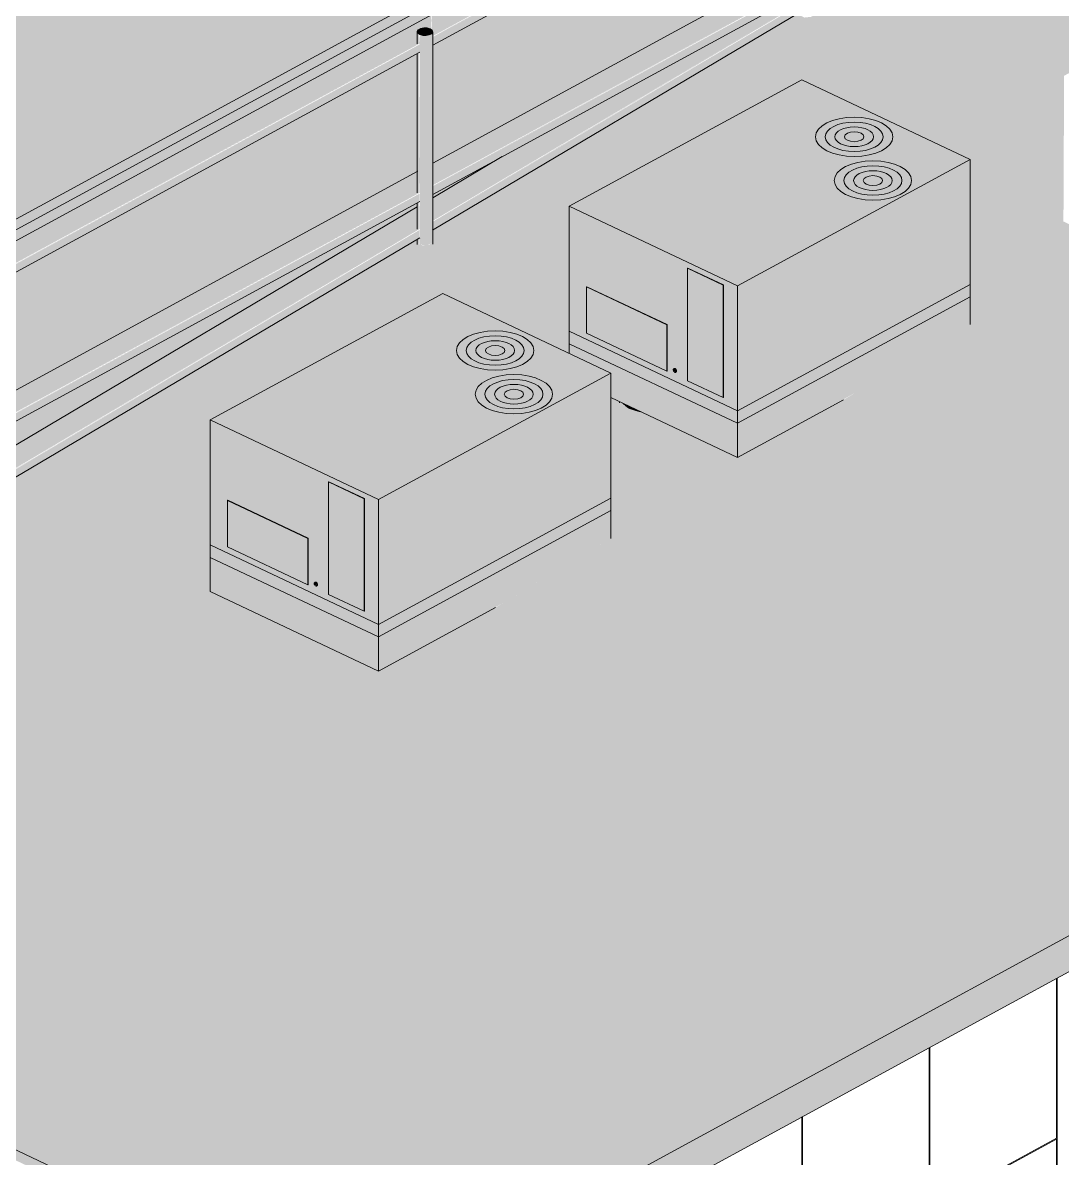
# Model space of a CAD drawing. Header units: inches. Extents: x 27328 to 52026, y -4075 to 4147.
# Drawn here: x 31624.2 to 31892.9, y 554.3 to 848 of the extents above; entities that cross this region are included whole.
import ezdxf

# ---------------------------------------------------------------- set-up
doc = ezdxf.new("R2010")
doc.units = ezdxf.units.IN
doc.header["$MEASUREMENT"] = 0
for name, color, linetype, lineweight in [('A-ROOF', 132, 'Continuous', 9), ('A-WALL-PATT', 111, 'Continuous', 9), ('L-SITE-WALL', 31, 'Continuous', 9), ('M-EQPM', 50, 'Continuous', 9), ('M-HVAC-DUCT', 70, 'Continuous', 9), ('S-BEAM', 12, 'Continuous', 9), ('S-COLS', 52, 'Continuous', 9)]:
    doc.layers.add(name, color=color, linetype=linetype, lineweight=lineweight)

# ---------------------------------------------------------------- blocks, each defined once
blk = doc.blocks.new('Girt_C - 8_D-1065383-Axon - Looking North East')
at = {"layer": 'S-BEAM'}
h = blk.add_hatch(color=256, dxfattribs=at)
h.paths.add_polyline_path([(31400.48, 665.06), (31562.2, 753.07), (31561.81, 753.36), (31561.68, 753.81), (31561.88, 756.17), (31562.39, 756.71), (31563.09, 756.94), (31564.2, 756.97), (31565.21, 756.51), (31565.4, 756.13), (31565.53, 755.81), (31565.67, 756.02), (31565.67, 754.95), (31726.71, 842.59), (31726.31, 842.88), (31726.18, 843.33), (31726.39, 845.7), (31726.9, 846.23), (31727.59, 846.46), (31728.71, 846.49), (31729.73, 846.03), (31729.89, 846.09), (31729.73, 849.91), (31394.47, 667.46), (31396.81, 666.47), (31397.2, 666.81), (31398.14, 667.09), (31399.02, 667.08), (31400.03, 666.61), (31400.22, 666.24), (31400.35, 665.91), (31400.48, 665.91), (31400.48, 665.22)], flags=0)
h.paths.add_polyline_path([(31730.17, 844.48), (31825.04, 896.1), (31819.46, 898.74), (31729.89, 850), (31730.04, 845.33), (31730.17, 845.33), (31730.17, 844.64)], flags=0)
h = blk.add_hatch(color=256, dxfattribs=at)
h.paths.add_polyline_path([(31400.48, 664.76), (31562.25, 753), (31562.14, 753.03), (31400.48, 664.86)], flags=0)
h.paths.add_polyline_path([(31565.67, 754.65), (31726.75, 842.54), (31726.65, 842.56), (31565.67, 754.71)], flags=0)
h.paths.add_polyline_path([(31730.17, 844.18), (31825.11, 896.05), (31825.04, 896.1), (31730.17, 844.28), (31730.17, 844.2)], flags=0)
h = blk.add_hatch(color=256, dxfattribs=at)
h.paths.add_polyline_path([(31400.48, 662.72), (31562.31, 750.78), (31562.31, 752.82), (31400.48, 664.76)], flags=0)
h.paths.add_polyline_path([(31565.67, 752.61), (31726.81, 840.31), (31726.81, 842.35), (31565.67, 754.65)], flags=0)
h.paths.add_polyline_path([(31730.17, 842.14), (31825.18, 893.97), (31825.18, 895.88), (31730.17, 844.18)], flags=0)
for points in [[(31394.42, 665.33), (31396.45, 666.44), (31394.42, 667.33), (31394.42, 665.53)], [(31394.81, 664.76), (31396.49, 665.84), (31396.69, 666.28), (31396.55, 666.38), (31396.45, 666.44), (31394.47, 665.25), (31394.76, 664.83)], [(31396.71, 666.31), (31396.57, 666.47), (31396.69, 666.32)]]:
    blk.add_hatch(color=256, dxfattribs=at).paths.add_polyline_path(points, flags=0)
for p, q in [((31819.37, 898.74), (31394.38, 667.47)), ((31819.46, 898.74), (31825.04, 896.1)), ((31825.18, 895.88), (31825.18, 893.84)), ((31730.17, 842.14), (31825.18, 893.84)), ((31565.67, 752.61), (31726.81, 840.31)), ((31400.48, 662.72), (31562.31, 750.78)), ((31394.34, 667.37), (31394.34, 665.33)), ((31394.42, 667.33), (31394.43, 667.36)), ((31394.42, 665.33), (31394.42, 667.33)), ((31396.76, 666.38), (31394.47, 667.46)), ((31394.47, 667.37), (31396.71, 666.31)), ((31394.34, 665.33), (31394.76, 664.71)), ((31396.45, 666.44), (31394.42, 665.33)), ((31394.81, 664.76), (31394.42, 665.33)), ((31396.49, 665.66), (31394.76, 664.71)), ((31394.76, 664.71), (31394.81, 664.76)), ((31396.49, 665.68), (31394.81, 664.76))]:
    blk.add_line(p, q, dxfattribs=at)
for points in [[(31819.37, 898.74, 0), (31819.39, 898.75, 0), (31819.46, 898.74, 0)], [(31825.04, 896.1, 0), (31825.11, 896.05, 0), (31825.16, 895.97, 0), (31825.18, 895.88, 0)], [(31394.47, 667.46, 0), (31394.41, 667.47, 0), (31394.35, 667.44, 0), (31394.34, 667.37, 0)], [(31394.44, 667.37, 0), (31394.45, 667.37, 0), (31394.47, 667.37, 0)]]:
    blk.add_polyline3d(points, dxfattribs=at)
blk = doc.blocks.new('Girt_C - 8_D-1065384-Axon - Looking North East')
at = {"layer": 'S-BEAM'}
h = blk.add_hatch(color=256, dxfattribs=at)
h.paths.add_polyline_path([(31456.91, 634.73), (31562.2, 697.13), (31561.81, 697.43), (31561.68, 697.9), (31561.68, 702.77), (31451.33, 637.37)], flags=0)
h.paths.add_polyline_path([(31565.67, 699.19), (31726.71, 794.63), (31726.31, 794.93), (31726.18, 795.82), (31726.18, 800.27), (31565.67, 705.13)], flags=0)
h.paths.add_polyline_path([(31730.17, 796.69), (31824.96, 852.86), (31822.72, 853.92), (31749.3, 813.97), (31730.17, 802.63)], flags=0)
h = blk.add_hatch(color=256, dxfattribs=at)
h.paths.add_polyline_path([(31457.2, 634.59), (31562.25, 697.07), (31562.14, 697.1), (31457.11, 634.63)], flags=0)
h.paths.add_polyline_path([(31565.67, 698.88), (31726.75, 794.58), (31726.65, 794.6), (31565.67, 698.94)], flags=0)
h.paths.add_polyline_path([(31730.17, 796.38), (31825.03, 852.81), (31824.96, 852.86), (31730.17, 796.48), (31730.17, 796.4)], flags=0)
h = blk.add_hatch(color=256, dxfattribs=at)
h.paths.add_polyline_path([(31459.11, 633.69), (31562.31, 694.85), (31562.31, 696.89), (31457.2, 634.59)], flags=0)
h.paths.add_polyline_path([(31565.67, 696.84), (31726.81, 792.35), (31726.81, 794.39), (31565.67, 698.88)], flags=0)
h.paths.add_polyline_path([(31730.17, 794.34), (31825.16, 850.83), (31825.04, 852.6), (31730.17, 796.38), (31730.17, 794.46)], flags=0)
for p, q in [((31822.72, 853.92), (31824.96, 852.86)), ((31825.1, 852.64), (31825.16, 850.64)), ((31730.14, 794.32), (31825.16, 850.64)), ((31748.14, 813.34), (31730.17, 802.69)), ((31726.18, 800.32), (31565.62, 705.16)), ((31565.64, 696.82), (31726.81, 792.35)), ((31561.68, 702.82), (31451.24, 637.37)), ((31459.07, 633.66), (31562.31, 694.85))]:
    blk.add_line(p, q, dxfattribs=at)
blk.add_polyline3d([(31824.96, 852.86, 0), (31825.03, 852.81, 0), (31825.08, 852.73, 0), (31825.1, 852.64, 0)], dxfattribs=at)
blk = doc.blocks.new('Girt_C - 8_D-1065345-Axon - Looking North East')
at = {"layer": 'S-BEAM'}
for points in [[(31710.94, 511.86), (31713.58, 513.29), (31398.82, 662.16), (31396.19, 660.72), (31708.81, 512.87)], [(31713.58, 513.29), (31713.62, 513.32), (31708.81, 515.55)]]:
    blk.add_hatch(color=256, dxfattribs=at).paths.add_polyline_path(points, flags=0)
for p, q in [((31396.19, 660.72), (31398.82, 662.16)), ((31713.62, 513.32), (31398.9, 662.16))]:
    blk.add_line(p, q, dxfattribs=at)
blk.add_polyline3d([(31398.82, 662.16, 0), (31398.88, 662.17, 0), (31398.9, 662.16, 0)], dxfattribs=at)
blk = doc.blocks.new('Carrier_48TC_Standard_Efficiency_Gas_Heat_Electric_Cooling_Packaged_Rooftop_Unit_3_to_15_nominal_tons - 7_5 ton 48TC__08-873531-Axon - Looking North East')
at = {"layer": 'M-EQPM'}
for points in [[(31716.18, 724.65), (31776.27, 757.35), (31732.75, 777.94), (31672.66, 745.24), (31713.88, 725.74)], [(31716.18, 689.11), (31776.27, 721.81), (31776.27, 757.35), (31716.18, 724.65), (31716.18, 708.57)], [(31712.44, 695.74), (31712.44, 724.83), (31703.2, 729.2), (31703.2, 700.11)], [(31712.44, 724.83), (31712.52, 724.87), (31703.2, 729.2)], [(31697.9, 702.62), (31697.9, 714.58), (31677.15, 724.39), (31677.15, 712.44), (31697.56, 702.78)], [(31716.18, 680.27), (31748.26, 697.83), (31776.27, 714.55), (31776.27, 725.04), (31716.18, 692.34)], [(31697.9, 714.58), (31697.99, 714.62), (31697.56, 714.74)], [(31716.18, 680.27), (31716.18, 692.34), (31672.66, 712.92), (31672.66, 700.86), (31712.44, 682.04)], [(31697.9, 702.62), (31697.99, 702.67), (31697.9, 708.57)], [(31712.44, 695.74), (31712.52, 695.79), (31712.44, 708.57)], [(31699.81, 702.36), (31700.3, 702.56), (31699.72, 703.23)]]:
    blk.add_hatch(color=256, dxfattribs=at).paths.add_polyline_path(points, flags=0)
h = blk.add_hatch(color=256, dxfattribs=at)
h.paths.add_polyline_path([(31716.18, 689.11), (31716.18, 724.65), (31672.66, 745.24), (31672.66, 709.69), (31712.52, 690.84)], flags=0)
h.paths.add_polyline_path([(31712.44, 695.74), (31703.2, 700.11), (31703.39, 729.2), (31712.52, 724.87), (31712.52, 695.79)], flags=0)
h.paths.add_polyline_path([(31699.81, 702.36), (31699.72, 703.23), (31700.3, 702.56)], flags=0)
h.paths.add_polyline_path([(31697.9, 702.62), (31677.15, 712.44), (31677.33, 724.39), (31697.99, 714.62), (31697.99, 702.67)], flags=0)
for p, q in [((31732.75, 777.94), (31672.66, 745.24)), ((31776.27, 757.35), (31732.75, 777.94)), ((31716.18, 724.65), (31776.27, 757.35)), ((31776.27, 721.81), (31776.27, 757.35)), ((31672.66, 745.24), (31716.18, 724.65)), ((31672.66, 709.69), (31672.66, 745.24)), ((31703.29, 729.24), (31703.2, 729.2)), ((31712.44, 724.83), (31703.2, 729.2)), ((31703.2, 729.2), (31703.2, 700.11)), ((31703.29, 729.24), (31712.52, 724.87)), ((31677.23, 724.44), (31677.15, 724.39)), ((31697.9, 714.58), (31677.15, 724.39)), ((31677.15, 724.39), (31677.15, 712.44)), ((31677.23, 724.44), (31697.99, 714.62)), ((31712.44, 724.83), (31712.52, 724.87)), ((31712.44, 695.74), (31712.44, 724.83)), ((31712.52, 724.87), (31712.52, 695.79)), ((31716.18, 692.34), (31776.27, 725.04)), ((31716.18, 724.65), (31716.18, 689.11)), ((31776.27, 714.55), (31776.27, 725.04)), ((31776.27, 721.81), (31716.18, 689.11)), ((31697.9, 714.58), (31697.99, 714.62)), ((31697.9, 702.62), (31697.9, 714.58)), ((31697.99, 714.62), (31697.99, 702.67)), ((31672.66, 712.92), (31716.18, 692.34)), ((31672.66, 700.86), (31672.66, 712.92)), ((31677.15, 712.44), (31697.9, 702.62)), ((31716.18, 689.11), (31672.66, 709.69)), ((31697.99, 702.67), (31697.9, 702.62)), ((31699.75, 703.25), (31699.66, 703.2)), ((31700.16, 702.29), (31700.25, 702.33)), ((31716.18, 680.27), (31672.66, 700.86)), ((31703.2, 700.11), (31712.44, 695.74)), ((31746.37, 696.7), (31716.18, 680.27)), ((31712.52, 695.79), (31712.44, 695.74)), ((31716.18, 692.34), (31716.18, 680.27))]:
    blk.add_line(p, q, dxfattribs=at)
for points in [[(31700.3, 702.56, 0), (31700.28, 702.69, 0), (31700.24, 702.81, 0), (31700.18, 702.94, 0), (31700.1, 703.05, 0), (31700.01, 703.13, 0), (31699.91, 703.2, 0), (31699.81, 703.23, 0), (31699.72, 703.23, 0), (31699.64, 703.19, 0), (31699.58, 703.13, 0), (31699.54, 703.04, 0), (31699.53, 702.93, 0)], [(31699.53, 702.93, 0), (31699.54, 702.8, 0), (31699.58, 702.68, 0), (31699.64, 702.55, 0), (31699.72, 702.45, 0)], [(31699.62, 702.97, 0), (31699.63, 703.08, 0), (31699.67, 703.17, 0), (31699.73, 703.24, 0), (31699.81, 703.27, 0), (31699.9, 703.27, 0), (31700, 703.24, 0), (31700.1, 703.18, 0), (31700.19, 703.09, 0), (31700.27, 702.98, 0), (31700.33, 702.86, 0), (31700.37, 702.73, 0), (31700.38, 702.61, 0)], [(31699.73, 702.6, 0), (31699.67, 702.72, 0), (31699.63, 702.85, 0), (31699.62, 702.97, 0)], [(31699.81, 702.36, 0), (31699.91, 702.29, 0), (31700.01, 702.26, 0), (31700.1, 702.26, 0), (31700.18, 702.3, 0), (31700.24, 702.36, 0), (31700.28, 702.45, 0), (31700.3, 702.56, 0)], [(31700.38, 702.61, 0), (31700.37, 702.5, 0), (31700.33, 702.41, 0), (31700.27, 702.34, 0), (31700.19, 702.31, 0), (31700.1, 702.31, 0), (31700, 702.34, 0)]]:
    blk.add_polyline3d(points, dxfattribs=at)
for centre, major_axis in [((31746.33, 763.19), (10, 0)), ((31746.33, 763.19), (7.5, 0)), ((31746.33, 763.19), (5, 0)), ((31746.33, 763.19), (2.5, 0)), ((31751.18, 751.88), (10, 0)), ((31751.18, 751.88), (7.5, 0)), ((31751.18, 751.88), (5, 0)), ((31751.18, 751.88), (2.5, 0))]:
    blk.add_ellipse(centre, major_axis=major_axis, ratio=0.507323, dxfattribs=at)
blk = doc.blocks.new('Carrier_48TC_Standard_Efficiency_Gas_Heat_Electric_Cooling_Packaged_Rooftop_Unit_3_to_15_nominal_tons - 7_5 ton 48TC__08-V41-Axon - Looking North East')
at = {"layer": 'M-EQPM'}
for points in [[(31809, 779.91), (31869.1, 812.61), (31825.57, 833.19), (31765.48, 800.49), (31795.49, 786.3)], [(31809, 744.36), (31869.1, 777.06), (31869.1, 812.61), (31809, 779.91), (31809, 744.74)], [(31805.26, 751), (31805.26, 780.08), (31796.03, 784.45), (31796.03, 755.36), (31802.73, 752.19)], [(31805.26, 780.08), (31805.35, 780.13), (31796.03, 784.45)], [(31790.72, 757.87), (31790.72, 769.83), (31769.97, 779.65), (31769.97, 767.69), (31776.27, 764.71)], [(31809, 735.53), (31839.59, 752.34), (31869.1, 769.95), (31869.1, 780.29), (31809, 747.59), (31809, 737.98)], [(31790.72, 769.83), (31790.81, 769.88), (31776.27, 776.66)], [(31790.72, 757.87), (31790.81, 757.92), (31790.72, 769.83)], [(31809, 735.53), (31809, 747.59), (31765.48, 768.17), (31765.48, 762.46), (31776.27, 757.35), (31776.27, 751.01), (31804.98, 737.43)], [(31792.64, 757.61), (31793.12, 757.82), (31792.54, 758.48)], [(31805.26, 751), (31805.35, 751.04), (31805.26, 752.19)]]:
    blk.add_hatch(color=256, dxfattribs=at).paths.add_polyline_path(points, flags=0)
h = blk.add_hatch(color=256, dxfattribs=at)
h.paths.add_polyline_path([(31809, 744.36), (31809, 779.91), (31765.48, 800.49), (31765.48, 764.94), (31805.35, 746.09)], flags=0)
h.paths.add_polyline_path([(31805.26, 751), (31796.03, 755.36), (31796.21, 784.45), (31805.35, 780.13), (31805.35, 751.04)], flags=0)
h.paths.add_polyline_path([(31792.64, 757.61), (31792.54, 758.48), (31793.12, 757.82)], flags=0)
h.paths.add_polyline_path([(31790.72, 757.87), (31769.97, 767.69), (31770.15, 779.65), (31790.81, 769.88), (31790.81, 757.92)], flags=0)
for p, q in [((31825.57, 833.19), (31765.48, 800.49)), ((31869.1, 812.61), (31825.57, 833.19)), ((31809, 779.91), (31869.1, 812.61)), ((31869.1, 777.06), (31869.1, 812.61)), ((31765.48, 800.49), (31809, 779.91)), ((31765.48, 764.94), (31765.48, 800.49)), ((31796.11, 784.5), (31796.03, 784.45)), ((31805.26, 780.08), (31796.03, 784.45)), ((31796.03, 784.45), (31796.03, 755.36)), ((31796.11, 784.5), (31805.35, 780.13)), ((31770.05, 779.69), (31769.97, 779.65)), ((31790.72, 769.83), (31769.97, 779.65)), ((31769.97, 779.65), (31769.97, 767.69)), ((31770.05, 779.69), (31790.81, 769.88)), ((31805.26, 780.08), (31805.35, 780.13)), ((31805.26, 751), (31805.26, 780.08)), ((31805.35, 780.13), (31805.35, 751.04)), ((31809, 747.59), (31869.1, 780.29)), ((31809, 779.91), (31809, 744.36)), ((31869.1, 769.95), (31869.1, 780.29)), ((31869.1, 777.06), (31809, 744.36)), ((31790.72, 769.83), (31790.81, 769.88)), ((31790.72, 757.87), (31790.72, 769.83)), ((31790.81, 769.88), (31790.81, 757.92)), ((31765.48, 768.17), (31809, 747.59)), ((31765.48, 762.46), (31765.48, 768.17)), ((31769.97, 767.69), (31790.72, 757.87)), ((31809, 744.36), (31765.48, 764.94)), ((31790.81, 757.92), (31790.72, 757.87)), ((31792.57, 758.5), (31792.49, 758.46)), ((31792.99, 757.54), (31793.07, 757.59)), ((31796.03, 755.36), (31805.26, 751)), ((31809, 735.53), (31776.27, 751.01)), ((31805.35, 751.04), (31805.26, 751)), ((31836.38, 750.43), (31809, 735.53)), ((31809, 747.59), (31809, 735.53))]:
    blk.add_line(p, q, dxfattribs=at)
for points in [[(31793.12, 757.82, 0), (31793.11, 757.94, 0), (31793.07, 758.07, 0), (31793.01, 758.19, 0), (31792.93, 758.3, 0), (31792.83, 758.39, 0), (31792.74, 758.45, 0), (31792.64, 758.48, 0), (31792.54, 758.48, 0), (31792.46, 758.45, 0), (31792.4, 758.38, 0), (31792.37, 758.29, 0), (31792.35, 758.18, 0)], [(31792.35, 758.18, 0), (31792.37, 758.06, 0), (31792.4, 757.93, 0), (31792.46, 757.81, 0), (31792.54, 757.7, 0)], [(31792.44, 758.23, 0), (31792.45, 758.34, 0), (31792.49, 758.43, 0), (31792.55, 758.49, 0), (31792.63, 758.53, 0), (31792.72, 758.53, 0), (31792.82, 758.5, 0), (31792.92, 758.43, 0), (31793.01, 758.35, 0), (31793.09, 758.24, 0), (31793.15, 758.11, 0), (31793.19, 757.99, 0), (31793.2, 757.86, 0)], [(31792.55, 757.85, 0), (31792.49, 757.98, 0), (31792.45, 758.1, 0), (31792.44, 758.23, 0)], [(31792.64, 757.61, 0), (31792.74, 757.55, 0), (31792.83, 757.52, 0), (31792.93, 757.52, 0), (31793.01, 757.55, 0), (31793.07, 757.62, 0), (31793.11, 757.71, 0), (31793.12, 757.82, 0)], [(31793.2, 757.86, 0), (31793.19, 757.75, 0), (31793.15, 757.66, 0), (31793.09, 757.6, 0), (31793.01, 757.56, 0), (31792.92, 757.56, 0), (31792.82, 757.59, 0)]]:
    blk.add_polyline3d(points, dxfattribs=at)
for centre, major_axis in [((31839.15, 818.45), (10, 0)), ((31839.15, 818.45), (7.5, 0)), ((31839.15, 818.45), (5, 0)), ((31839.15, 818.45), (2.5, 0)), ((31844, 807.14), (10, 0)), ((31844, 807.14), (7.5, 0)), ((31844, 807.14), (5, 0)), ((31844, 807.14), (2.5, 0))]:
    blk.add_ellipse(centre, major_axis=major_axis, ratio=0.507323, dxfattribs=at)
blk = doc.blocks.new('Girt_C - 8_D-V115-Axon - Looking North East')
at = {"layer": 'S-BEAM'}
h = blk.add_hatch(color=256, dxfattribs=at)
h.paths.add_polyline_path([(31434.83, 645.17), (31562.2, 714.49), (31561.81, 714.78), (31561.68, 715.23), (31561.68, 719.88), (31429.25, 647.81)], flags=0)
h.paths.add_polyline_path([(31565.67, 716.37), (31726.71, 804.01), (31726.31, 804.3), (31726.18, 804.75), (31726.18, 809.4), (31565.67, 722.05)], flags=0)
h.paths.add_polyline_path([(31730.17, 805.9), (31825.04, 857.52), (31819.4, 860.13), (31730.17, 811.57)], flags=0)
h = blk.add_hatch(color=256, dxfattribs=at)
h.paths.add_polyline_path([(31435.12, 645.03), (31562.25, 714.43), (31562.14, 714.46), (31435.03, 645.07)], flags=0)
h.paths.add_polyline_path([(31565.67, 716.07), (31726.75, 803.96), (31726.65, 803.98), (31565.67, 716.13)], flags=0)
h.paths.add_polyline_path([(31730.17, 805.6), (31825.1, 857.48), (31825.04, 857.52), (31730.17, 805.7), (31730.17, 805.6)], flags=0)
h = blk.add_hatch(color=256, dxfattribs=at)
h.paths.add_polyline_path([(31437.13, 644.08), (31562.31, 712.21), (31562.31, 714.25), (31435.12, 645.03), (31436.41, 644.42)], flags=0)
h.paths.add_polyline_path([(31565.67, 714.03), (31726.81, 801.73), (31726.81, 803.77), (31565.67, 716.07)], flags=0)
h.paths.add_polyline_path([(31730.17, 803.56), (31825.18, 855.26), (31825.04, 857.22), (31730.17, 805.6)], flags=0)
for p, q in [((31819.37, 860.17), (31730.17, 811.62)), ((31819.46, 860.16), (31825.04, 857.52)), ((31730.17, 803.56), (31825.18, 855.26)), ((31825.18, 857.3), (31825.18, 855.26)), ((31726.31, 809.52), (31565.67, 722.1)), ((31565.67, 714.03), (31726.81, 801.73)), ((31561.81, 720), (31429.15, 647.81)), ((31437.08, 644.06), (31562.31, 712.21))]:
    blk.add_line(p, q, dxfattribs=at)
for points in [[(31819.37, 860.17, 0), (31819.39, 860.17, 0), (31819.46, 860.16, 0)], [(31825.04, 857.52, 0), (31825.11, 857.47, 0), (31825.16, 857.39, 0), (31825.18, 857.3, 0)]]:
    blk.add_polyline3d(points, dxfattribs=at)

msp = doc.modelspace()

# ---------------------------------------------------------------- hatches: boundary and pattern name
at = {"layer": 'A-ROOF'}
h = msp.add_hatch(color=256, dxfattribs=at)
h.paths.add_polyline_path([(31650.09, 403.24), (31708.39, 438.04), (31706.83, 438.77), (31706.83, 442.05), (31532.74, 524.38), (31532.74, 523.84), (31530.19, 522.32), (31380.51, 593.1), (31380.69, 665.63), (31818.2, 903.72), (31820.94, 902.43), (31820.94, 898.04), (31824.89, 896.22), (31825.09, 899.41), (31825.6, 899.94), (31826.25, 900.17), (31827.41, 900.21), (31828.35, 899.81), (31828.61, 899.37), (31828.74, 899.05), (31828.88, 899.05), (31828.88, 850.29), (31828.61, 849.83), (31828, 849.47), (31826.29, 849.29), (31825.04, 849.88), (31824.96, 850.1), (31824.86, 850.46), (31730.17, 794.25), (31730.17, 791.38), (31729.91, 790.92), (31729.3, 790.56), (31727.58, 790.38), (31726.81, 790.6), (31726.31, 790.98), (31726.06, 791.9), (31565.67, 696.84), (31565.67, 693.19), (31565.4, 692.73), (31564.79, 692.37), (31563.08, 692.19), (31562.31, 692.41), (31561.81, 692.79), (31561.68, 693.26), (31561.68, 694.47), (31459.11, 633.69), (31537.66, 596.54), (31537.86, 599.51), (31538.37, 600.05), (31539.06, 600.28), (31540.19, 600.31), (31541.13, 599.9), (31541.39, 599.47), (31541.52, 599.15), (31541.65, 599.15), (31541.65, 594.65), (31713.62, 513.32), (32049.1, 695.88), (32013.49, 712.72), (32013.49, 748.52), (32009.94, 746.5), (32002.83, 742.63), (32002.77, 740.79), (32002.16, 739.16), (32001.2, 737.89), (31999.9, 736.77), (31999.08, 736.2), (31997.27, 735.28), (31995.2, 734.54), (31992.94, 734), (31988.46, 733.58), (31985.85, 733.39), (31978.38, 729.33), (31932.03, 751.25), (31932.03, 784.91), (31925.43, 781.33), (31893.25, 796.55), (31893.42, 834.23), (31943.97, 861.74), (31976.15, 846.52), (31976.15, 833.54), (31994.07, 843.29), (31959.13, 859.81), (31959.13, 861.41), (31910.43, 884.44), (31904.86, 881.12), (31904.86, 880.19), (31896.34, 875.11), (30982.34, 1307.38), (30982.34, 1311.58), (30980.97, 1312.23), (30982.34, 1313.05), (30982.34, 1318.42), (30822.42, 1394.05), (30278.35, 1069.32), (31485.06, 498.61), (31468.87, 488.95), (31632.27, 411.66)], flags=0)
h.paths.add_polyline_path([(31716.18, 680.27), (31672.66, 700.86), (31672.66, 745.24), (31732.75, 777.94), (31765.48, 762.46), (31765.48, 800.49), (31825.57, 833.19), (31869.1, 812.61), (31869.1, 769.95), (31836.38, 750.43), (31809, 735.53), (31784.09, 747.21), (31782.36, 747.59), (31781.01, 748.09), (31779.85, 748.79), (31778.59, 749.91), (31776.27, 750.93), (31776.27, 714.55), (31746.37, 696.7), (31724.87, 685)], flags=0)
h.paths.add_polyline_path([(32138.86, 744.73), (32168.44, 760.83), (32138.86, 774.81), (32138.86, 745.34)], flags=0)
h.paths.add_polyline_path([(32057.4, 794.89), (32075.54, 804.76), (32057.4, 813.34), (32057.4, 795.82)], flags=0)
h.paths.add_polyline_path([(31824.89, 852.9), (31824.89, 855.1), (31822.72, 853.92), (31824.07, 853.29)], flags=0)
h.paths.add_polyline_path([(31824.89, 857.6), (31824.89, 893.68), (31820.94, 891.53), (31820.94, 859.46)], flags=0)
at = {"layer": 'A-WALL-PATT'}
h = msp.add_hatch(dxfattribs=at)
h.set_pattern_fill('FP_1', color=256, style=0, pattern_type=2)
h.set_pattern_definition([(28.555, (31792.8, 339.42), (-131.605, 94.7), [37.264, -112.567]), (90, (31792.8, 339.42), (-131.605, -71.62), [82.944, -83.375]), (208.555, (31825.53, 440.17), (-131.605, 94.7), [37.264, -112.567]), (90, (31825.53, 357.23), (-131.605, -71.62), [82.944, -83.375]), (208.555, (31825.53, 440.39), (-131.605, 94.7), [37.264, -112.567]), (90, (31825.53, 440.39), (-131.605, -71.62), [82.944, -83.375]), (28.555, (31792.8, 505.52), (-131.605, 94.7), [37.264, -112.567]), (90, (31792.8, 422.58), (-131.605, -71.62), [82.944, -83.375]), (28.555, (31825.7, 398.69), (-131.605, 94.7), [37.264, -112.567]), (90, (31825.7, 357.11), (-131.605, -71.62), [41.58, -124.74]), (90, (31858.43, 374.92), (-131.605, -71.62), [41.58, -124.74]), (28.555, (31825.7, 481.85), (-131.605, 94.7), [37.264, -112.567]), (90, (31825.7, 398.9), (-131.605, -71.62), [82.944, -83.375]), (208.555, (31858.43, 416.71), (-131.605, 94.7), [37.264, -112.567]), (90, (31858.43, 416.71), (-131.605, -71.62), [82.944, -83.375]), (90, (31825.7, 482.06), (-131.605, -71.62), [41.364, -124.955]), (208.555, (31858.43, 499.87), (-131.605, 94.7), [37.264, -112.567]), (90, (31858.43, 499.87), (-131.605, -71.62), [41.364, -124.955]), (28.555, (31858.6, 375.23), (-131.605, 94.7), [37.264, -112.567]), (90, (31858.6, 375.23), (-131.605, -71.62), [82.944, -83.375]), (208.555, (31891.33, 475.98), (-131.605, 94.7), [37.264, -112.567]), (90, (31891.33, 393.04), (-131.605, -71.62), [82.944, -83.375]), (208.555, (31891.33, 476.2), (-131.605, 94.7), [37.264, -112.567]), (90, (31891.33, 476.2), (-131.605, -71.62), [82.944, -83.375]), (208.555, (31891.33, 559.14), (-131.605, 94.7), [37.264, -112.567]), (90, (31858.6, 458.39), (-131.605, -71.62), [82.944, -83.375]), (28.555, (31891.5, 434.5), (-131.605, 94.7), [37.264, -112.567]), (90, (31891.5, 392.92), (-131.605, -71.62), [41.58, -124.74]), (90, (31924.23, 410.73), (-131.605, -71.62), [41.58, -124.74]), (28.555, (31891.5, 517.66), (-131.605, 94.7), [37.264, -112.567]), (90, (31891.5, 434.71), (-131.605, -71.62), [82.944, -83.375]), (208.555, (31924.23, 452.52), (-131.605, 94.7), [37.264, -112.567]), (90, (31924.23, 452.52), (-131.605, -71.62), [82.944, -83.375]), (90, (31891.5, 517.87), (-131.605, -71.62), [41.364, -124.955]), (208.555, (31924.23, 535.68), (-131.605, 94.7), [37.264, -112.567]), (90, (31924.23, 535.68), (-131.605, -71.62), [41.364, -124.955])])
h.paths.add_polyline_path([(31892.65, 393.54), (31967.36, 434.2), (31967.36, 558.94), (31990.71, 571.65), (31990.71, 446.91), (32108.81, 511.18), (32108.81, 552.09), (32157.91, 578.81), (32165.72, 575.11), (32165.72, 596.45), (32214.82, 623.17), (32231.16, 615.43), (32231.16, 691.21), (32219.91, 697.08), (32219.85, 703.09), (32219.06, 703.5), (32219.06, 705.98), (32231.16, 712.57), (32231.16, 785.66), (31717.96, 506.37), (31717.96, 423.43), (31892.18, 518.03), (31892.18, 517.85), (31892.65, 517.63), (31892.65, 393.87)], flags=0)
at = {"layer": 'L-SITE-WALL'}
for points in [[(31385.81, 665.63), (31820.94, 902.43), (31818.2, 903.72), (31383.07, 666.93)], [(31717.96, 506.37), (32231.16, 785.66), (32222.02, 789.99), (31708.81, 510.7)]]:
    msp.add_hatch(color=256, dxfattribs=at).paths.add_polyline_path(points, flags=0)
h = msp.add_hatch(color=256, dxfattribs=at)
h.paths.add_polyline_path([(31451.28, 637.39), (31561.68, 702.82), (31561.68, 711.86), (31437.13, 644.08), (31449.39, 638.28)], flags=0)
h.paths.add_polyline_path([(31429.2, 647.83), (31561.68, 719.92), (31561.68, 750.44), (31400.48, 662.56), (31400.48, 661.42), (31425.79, 649.44)], flags=0)
h.paths.add_polyline_path([(31396.19, 660.72), (31396.49, 660.89), (31396.44, 665.63), (31394.76, 664.84), (31394.42, 665.63), (31394.47, 667.51), (31819.46, 898.74), (31820.94, 898.04), (31820.94, 902.43), (31386.01, 665.53), (31394.87, 661.34)], flags=0)
h.paths.add_polyline_path([(31565.67, 705.18), (31726.18, 800.32), (31726.18, 801.39), (31565.67, 714.03), (31565.67, 706.69)], flags=0)
h.paths.add_polyline_path([(31565.67, 722.09), (31726.18, 809.45), (31726.18, 839.97), (31565.67, 752.61), (31565.67, 748.01)], flags=0)
h.paths.add_polyline_path([(31730.17, 802.68), (31744.91, 811.58), (31730.17, 803.45)], flags=0)
h.paths.add_polyline_path([(31730.17, 811.62), (31819.49, 860.15), (31820.94, 859.46), (31820.94, 891.53), (31730.17, 842.14), (31730.17, 832.83)], flags=0)
at = {"layer": 'M-HVAC-DUCT'}
for points in [[(31781.01, 748.09), (31781.01, 748.76), (31779.01, 749.61), (31780.36, 748.48)], [(31784.33, 747.19), (31781.01, 748.76), (31781.01, 748.09), (31783.18, 747.4), (31784.09, 747.21)]]:
    msp.add_hatch(color=256, dxfattribs=at).paths.add_polyline_path(points, flags=0)
at = {"layer": 'S-COLS'}
for points in [[(31728.47, 844.62), (31729.4, 844.95), (31729.4, 846.29), (31727.91, 846.53), (31726.61, 846.06), (31726.39, 845.7), (31726.6, 845.04), (31727.2, 844.77), (31728.32, 844.63)], [(31729.4, 844.84), (31729.93, 845.33), (31729.89, 845.89), (31729.4, 846.29), (31729.4, 844.95)], [(31728.47, 790.37), (31729.91, 790.92), (31730.17, 791.38), (31730.04, 845.33), (31729.6, 844.95), (31728.89, 844.7), (31727.58, 844.66), (31726.81, 844.88), (31726.86, 790.59), (31728.4, 790.37)]]:
    msp.add_hatch(color=256, dxfattribs=at).paths.add_polyline_path(points, flags=0)
h = msp.add_hatch(color=256, dxfattribs=at)
h.paths.add_polyline_path([(31726.81, 790.6), (31726.78, 792.32), (31726.18, 791.97), (31726.31, 790.98), (31726.78, 790.63)], flags=0)
h.paths.add_polyline_path([(31726.81, 794.39), (31726.75, 801.69), (31726.18, 801.39), (31726.31, 794.93), (31726.8, 794.48)], flags=0)
h.paths.add_polyline_path([(31726.81, 803.77), (31726.61, 840.2), (31726.18, 839.97), (31726.31, 804.3), (31726.8, 803.86)], flags=0)
h.paths.add_polyline_path([(31726.81, 842.35), (31726.61, 845.03), (31726.25, 845.48), (31726.18, 845.7), (31726.32, 842.88), (31726.8, 842.44)], flags=0)

# ---------------------------------------------------------------- linework, layer by layer
at = {"layer": 'L-SITE-WALL'}
for p, q in [((31380.51, 665.53), (31818.2, 903.72)), ((31820.94, 902.43), (31385.81, 665.63)), ((32222.02, 789.99), (31708.81, 510.7)), ((32231.16, 785.66), (31717.53, 506.14))]:
    msp.add_line(p, q, dxfattribs=at)
at = {"layer": 'M-HVAC-DUCT'}
msp.add_line((31778.47, 749.96), (31778.47, 749.64), dxfattribs=at)
at = {"layer": 'S-COLS'}
for p, q in [((31726.18, 845.63), (31726.18, 842.53)), ((31730.18, 790.71), (31730.18, 845.63)), ((31726.18, 839.96), (31726.18, 803.96)), ((31726.18, 801.38), (31726.18, 794.56)), ((31726.18, 791.97), (31726.18, 790.61))]:
    msp.add_line(p, q, dxfattribs=at)
for points in [[(31726.81, 844.88, 0), (31726.31, 845.26, 0), (31726.18, 845.7, 0), (31726.45, 846.13, 0), (31727.05, 846.46, 0), (31727.88, 846.63, 0), (31728.77, 846.59, 0), (31729.54, 846.37, 0)], [(31729.4, 846.29, 0), (31728.71, 846.49, 0), (31727.91, 846.53, 0), (31727.17, 846.38, 0), (31726.63, 846.08, 0), (31726.39, 845.7, 0), (31726.51, 845.29, 0), (31726.95, 844.96, 0)], [(31729.54, 846.37, 0), (31730.04, 845.99, 0), (31730.17, 845.55, 0), (31729.91, 845.12, 0), (31729.3, 844.79, 0), (31728.47, 844.62, 0), (31727.58, 844.66, 0), (31726.81, 844.88, 0)], [(31726.95, 844.96, 0), (31727.77, 844.74, 0), (31728.7, 844.75, 0), (31729.49, 845, 0), (31729.93, 845.42, 0), (31729.89, 845.89, 0), (31729.4, 846.29, 0)]]:
    msp.add_polyline3d(points, dxfattribs=at)

# ---------------------------------------------------------------- block references
at = {"layer": 'M-EQPM'}
for name in ['Carrier_48TC_Standard_Efficiency_Gas_Heat_Electric_Cooling_Packaged_Rooftop_Unit_3_to_15_nominal_tons - 7_5 ton 48TC__08-V41-Axon - Looking North East', 'Carrier_48TC_Standard_Efficiency_Gas_Heat_Electric_Cooling_Packaged_Rooftop_Unit_3_to_15_nominal_tons - 7_5 ton 48TC__08-873531-Axon - Looking North East']:
    msp.add_blockref(name, (0, 0), dxfattribs=at)
at = {"layer": 'S-BEAM'}
for name in ['Girt_C - 8_D-1065383-Axon - Looking North East', 'Girt_C - 8_D-V115-Axon - Looking North East', 'Girt_C - 8_D-1065384-Axon - Looking North East', 'Girt_C - 8_D-1065345-Axon - Looking North East']:
    msp.add_blockref(name, (0, 0), dxfattribs=at)

doc.saveas('drawing.dxf')
